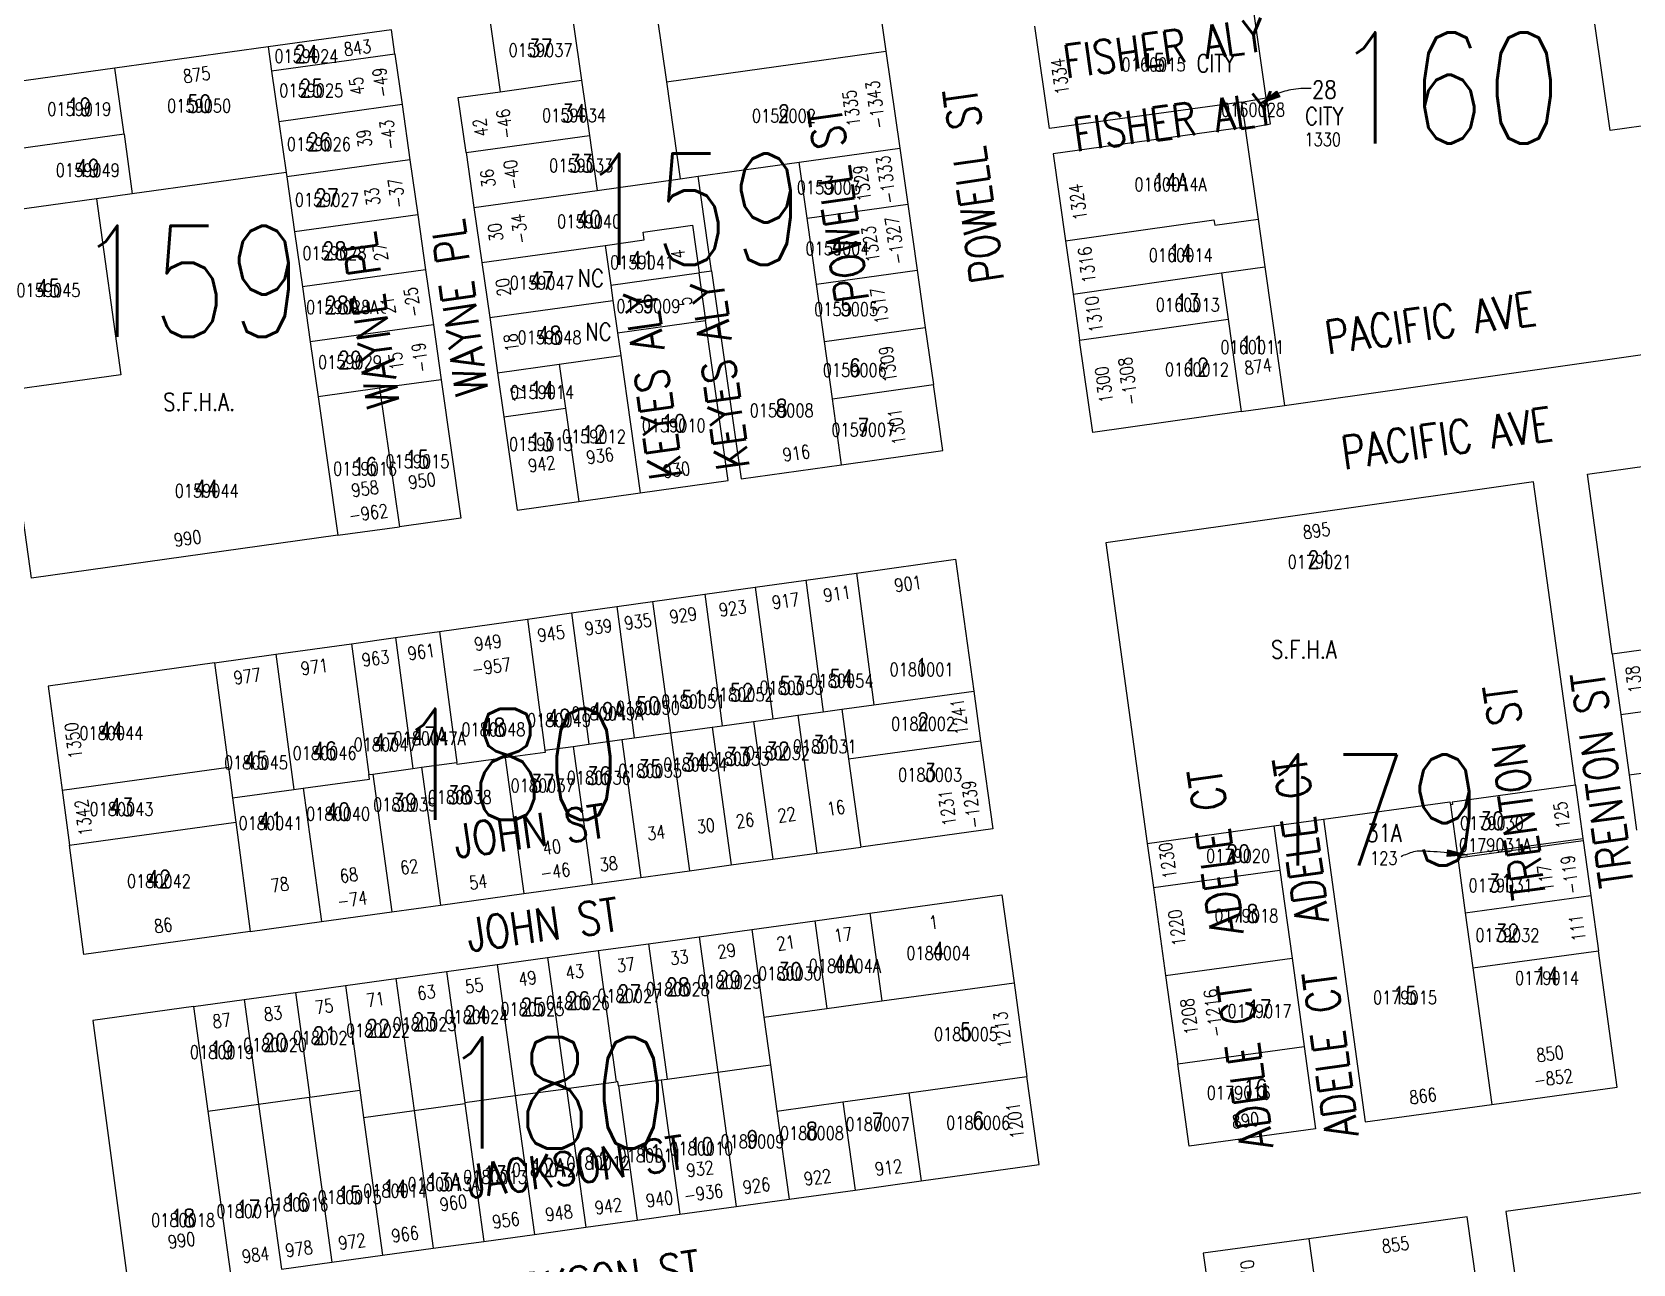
# Model space of a CAD drawing. Header units: feet. Extents: x 6006802 to 6013716, y 2117102 to 2120191.
# Drawn here: x 6009366 to 6010087, y 2117770 to 2118325 of the extents above; entities that cross this region are included whole.
import ezdxf
from ezdxf.enums import TextEntityAlignment as Align

# ---------------------------------------------------------------- set-up
doc = ezdxf.new("R2010")
doc.units = ezdxf.units.FT
doc.header["$LTSCALE"] = 100
doc.header["$MEASUREMENT"] = 0
doc.layers.get('0').update_dxf_attribs({"linetype": 'CONTINUOUS'})
for name, color, linetype in [('ADDRESS', 1, 'CONTINUOUS'), ('BLKLOT', 2, 'CONTINUOUS'), ('BLOCK_NUMBERS', 3, 'CONTINUOUS'), ('LEADER', 7, 'CONTINUOUS'), ('LOT_LINES', 4, 'CONTINUOUS'), ('LOT_NUMBERS', 7, 'CONTINUOUS'), ('ROW', 6, 'CONTINUOUS'), ('ST_NAME_IN_BLK', 7, 'CONTINUOUS'), ('ST_NAME_IN_ST', 6, 'CONTINUOUS')]:
    doc.layers.add(name, color=color, linetype=linetype)
doc.styles.add('ADDTXT', font='ROMANS.shx', dxfattribs={"width": 0.8, "height": 6})
doc.styles.add('BLKLOT', font='ROMANS.shx', dxfattribs={"width": 0.8, "height": 6})
doc.styles.add('BLOCK_NO', font='ROMANS.shx', dxfattribs={"width": 0.8, "height": 50})
doc.styles.add('LOT_NO', font='ROMANS.shx', dxfattribs={"width": 0.8, "height": 8})
doc.styles.add('SI', font='ROMANS.shx', dxfattribs={"width": 0.8, "height": 15})

# ---------------------------------------------------------------- blocks, each defined once
blk = doc.blocks.new('ARR')
for points in [[(0, 0), (1.5, -9), (-1.5, -9)], [(0, -1.22), (1.26, -8.8), (-1.26, -8.8)], [(0, -2.43), (1.03, -8.6), (-1.03, -8.6)], [(0, -3.65), (0.79, -8.4), (-0.79, -8.4)], [(0, -4.87), (0.56, -8.2), (-0.56, -8.2)], [(0, -6.08), (0.32, -8), (-0.32, -8)], [(0, -7.3), (0.08, -7.8), (-0.08, -7.8)]]:
    blk.add_lwpolyline(points, close=True)

msp = doc.modelspace()

# ---------------------------------------------------------------- linework, layer by layer
at = {"layer": 'LEADER'}
for points in [[(6009941.87, 2118299.24, 0.034405), (6009937.32, 2118299.29, 0.034405), (6009932.82, 2118298.72, 0.057209), (6009925.63, 2118296.44, 0.057209), (6009919.15, 2118292.58)], [(6009982.38, 2117953.84, -0.039362), (6009988.17, 2117956, -0.079373), (6009991.22, 2117956.37, -0.005309), (6009995.54, 2117956.16, -0.003687), (6010001.75, 2117955.74, -0.011181), (6010005.98, 2117955.33, -0.007454), (6010012.28, 2117954.48)]]:
    msp.add_lwpolyline(points, format="xyb", dxfattribs=at)
at = {"layer": 'LOT_LINES'}
for points in [[(6010140.89, 2118289.34), (6010076.51, 2118280.41), (6010051.94, 2118451.65)], [(6009643.22, 2118361.75), (6009651.7, 2118302.26)], [(6009606.19, 2118354.34), (6009613.5, 2118303.07)], [(6009921.66, 2118295.14), (6009915.97, 2118335.07), (6009912.5, 2118334.59), (6009911.68, 2118340.33)], [(6009472.48, 2118318.01), (6009474.03, 2118307.12)], [(6009529.5, 2118314.81), (6009474.03, 2118307.12)], [(6009651.7, 2118302.26), (6009750.53, 2118316.09)], [(6009407.6, 2118278.71), (6009406.43, 2118287.13), (6009403.46, 2118308.43)], [(6009474.03, 2118307.12), (6009475.52, 2118296.72), (6009477.28, 2118284.35)], [(6009576.87, 2118297.85), (6009613.5, 2118303.07)], [(6009613.5, 2118303.07), (6009617.04, 2118278.22)], [(6009651.7, 2118302.26), (6009657.91, 2118258.7)], [(6009532.75, 2118292.04), (6009477.28, 2118284.35)], [(6009910.51, 2118293.22), (6009921.66, 2118295.14)], [(6009912.21, 2118281.34), (6009923.55, 2118283.4), (6009921.86, 2118295.17), (6009921.66, 2118295.14)], [(6009477.28, 2118284.35), (6009480.53, 2118261.58)], [(6009912.14, 2118281.84), (6009912.21, 2118281.34)], [(6009912.21, 2118281.34), (6009918.02, 2118240.59)], [(6009407.6, 2118278.71), (6009339.45, 2118269.26)], [(6009407.6, 2118278.71), (6009411.32, 2118251.97)], [(6009561.58, 2118270.46), (6009617.04, 2118278.22)], [(6009617.04, 2118278.22), (6009620.57, 2118253.47)], [(6009536.28, 2118267.29), (6009480.81, 2118259.6)], [(6009711.52, 2118266.2), (6009756.74, 2118272.53)], [(6009480.53, 2118261.58), (6009411.32, 2118251.97)], [(6009480.53, 2118261.58), (6009480.81, 2118259.6)], [(6009480.81, 2118259.6), (6009484.34, 2118234.85)], [(6009657.91, 2118258.7), (6009666.07, 2118259.84)], [(6009666.07, 2118259.84), (6009711.52, 2118266.2)], [(6009672.03, 2118217.25), (6009666.07, 2118259.84)], [(6009715.06, 2118240.95), (6009711.52, 2118266.2)], [(6009565.11, 2118245.71), (6009620.57, 2118253.47)], [(6009620.57, 2118253.47), (6009657.91, 2118258.7)], [(6009395.17, 2118249.73), (6009343.17, 2118242.52)], [(6009395.17, 2118249.73), (6009406.2, 2118170.5), (6009354.19, 2118163.28)], [(6009411.32, 2118251.97), (6009395.17, 2118249.73)], [(6009715.06, 2118240.95), (6009760.34, 2118247.28)], [(6009539.8, 2118242.54), (6009484.34, 2118234.85)], [(6009624.1, 2118228.72), (6009641.73, 2118231.19), (6009641.23, 2118234.66), (6009663.51, 2118237.77), (6009666.49, 2118216.48)], [(6009719.21, 2118211.24), (6009715.06, 2118240.95)], [(6009831.35, 2118230.7), (6009898.18, 2118240.2), (6009898.52, 2118237.82), (6009918.02, 2118240.59)], [(6009918.02, 2118240.59), (6009921.08, 2118219.11)], [(6009484.34, 2118234.85), (6009487.86, 2118210.1)], [(6009568.64, 2118220.96), (6009624.1, 2118228.72)], [(6009624.1, 2118228.72), (6009626.64, 2118210.9)], [(6009543.33, 2118217.79), (6009487.86, 2118210.1)], [(6009626.64, 2118210.9), (6009666.25, 2118216.45)], [(6009719.21, 2118211.24), (6009764.57, 2118217.58)], [(6009834.75, 2118206.85), (6009901.58, 2118216.34)], [(6009901.58, 2118216.34), (6009921.08, 2118219.11)], [(6009901.58, 2118216.34), (6009904.54, 2118195.55)], [(6009921.08, 2118219.11), (6009929.97, 2118156.74)], [(6009487.86, 2118210.1), (6009491.39, 2118185.35)], [(6009626.64, 2118210.9), (6009627.63, 2118203.97)], [(6009722.82, 2118185.49), (6009719.21, 2118211.24)], [(6009572.17, 2118196.21), (6009627.63, 2118203.97)], [(6009627.63, 2118203.97), (6009629.7, 2118189.42)], [(6009629.7, 2118189.42), (6009669.31, 2118194.96)], [(6009837.71, 2118186.06), (6009904.54, 2118195.55)], [(6009904.54, 2118195.55), (6009910.47, 2118153.97)], [(6009546.86, 2118193.04), (6009491.39, 2118185.35)], [(6009629.7, 2118189.42), (6009631.15, 2118179.22)], [(6009722.82, 2118185.49), (6009768.24, 2118191.84)], [(6009491.39, 2118185.35), (6009494.92, 2118160.6)], [(6009726.42, 2118159.74), (6009722.82, 2118185.49)], [(6009575.69, 2118171.46), (6009603.42, 2118175.34)], [(6009603.42, 2118175.34), (6009631.15, 2118179.22)], [(6009603.42, 2118175.34), (6009606.25, 2118155.54)], [(6009631.15, 2118179.22), (6009639.97, 2118117.35)], [(6009550.39, 2118168.29), (6009522.65, 2118164.45)], [(6009726.42, 2118159.74), (6009771.91, 2118166.1)], [(6009522.65, 2118164.45), (6009494.92, 2118160.6)], [(6009494.92, 2118160.6), (6009503.8, 2118098.29)], [(6009522.65, 2118164.45), (6009531.53, 2118102.17)], [(6009730.58, 2118130.03), (6009726.42, 2118159.74)], [(6009578.52, 2118151.66), (6009606.25, 2118155.54)], [(6009606.25, 2118155.54), (6009612.24, 2118113.47)], [(6009737.23, 2118081.31), (6009745.13, 2118022.04)], [(6009691.67, 2118074.93), (6009699.56, 2118015.74)], [(6009714.45, 2118078.12), (6009722.34, 2118018.89)], [(6009629.37, 2118066.22), (6009637.25, 2118007.14)], [(6009645.39, 2118068.46), (6009653.54, 2118009.39)], [(6009668.99, 2118071.76), (6009676.87, 2118012.61)], [(6009589.16, 2118060.59), (6009597.03, 2118001.58)], [(6009608.97, 2118063.36), (6009616.84, 2118004.32)], [(6009529.74, 2118052.28), (6009537.59, 2117993.37)], [(6009549.55, 2118055.05), (6009557.41, 2117996.11)], [(6010077.47, 2118044.94), (6010132.95, 2118052.58)], [(6009475.87, 2118044.74), (6009483.97, 2117983.95)], [(6009509.93, 2118049.5), (6009517.78, 2117990.64)], [(6009448.33, 2118040.88), (6009454.58, 2117994.02)], [(6009730.61, 2118020.03), (6009745.13, 2118022.04)], [(6009745.13, 2118022.04), (6009790.05, 2118028.24)], [(6010081.24, 2118017.7), (6010136.71, 2118025.34)], [(6009676.87, 2118012.61), (6009690.99, 2118014.56)], [(6009690.99, 2118014.56), (6009699.56, 2118015.74)], [(6009690.99, 2118014.56), (6009699.55, 2117952.55)], [(6009699.56, 2118015.74), (6009710.8, 2118017.3)], [(6009710.8, 2118017.3), (6009722.34, 2118018.89)], [(6009710.8, 2118017.3), (6009719.36, 2117955.29)], [(6009722.34, 2118018.89), (6009730.61, 2118020.03)], [(6009730.61, 2118020.03), (6009733.7, 2117997.65)], [(6009631.64, 2118006.36), (6009637.25, 2118007.14)], [(6009637.25, 2118007.14), (6009653.54, 2118009.39)], [(6009653.54, 2118009.39), (6009672.26, 2118011.97)], [(6009653.54, 2118009.39), (6009662.1, 2117947.38)], [(6009672.26, 2118011.97), (6009676.87, 2118012.61)], [(6009672.26, 2118011.97), (6009680.83, 2117949.96)], [(6009597.03, 2118001.58), (6009597.16, 2118000.59), (6009579.17, 2117998.11)], [(6009597.03, 2118001.58), (6009609.74, 2118003.34)], [(6009609.74, 2118003.34), (6009616.84, 2118004.32)], [(6009609.74, 2118003.34), (6009618.3, 2117941.33)], [(6009616.84, 2118004.32), (6009631.64, 2118006.36)], [(6009631.64, 2118006.36), (6009640.2, 2117944.35)], [(6009733.7, 2117997.65), (6009793.14, 2118005.86)], [(6009379.69, 2117983.68), (6009454.58, 2117994.02)], [(6009454.58, 2117994.02), (6009456.43, 2117980.14)], [(6009519.58, 2117990.89), (6009537.59, 2117993.37)], [(6009537.59, 2117993.37), (6009541.49, 2117993.91)], [(6009541.49, 2117993.91), (6009557.41, 2117996.11)], [(6009541.49, 2117993.91), (6009550.05, 2117931.9)], [(6009579.17, 2117998.11), (6009557.54, 2117995.12), (6009557.41, 2117996.11)], [(6009579.17, 2117998.11), (6009587.59, 2117937.09)], [(6009733.7, 2117997.65), (6009739.17, 2117958.02)], [(6010085, 2117990.46), (6010140.47, 2117998.09)], [(6009488.16, 2117984.53), (6009518.05, 2117988.65), (6009517.78, 2117990.64)], [(6009517.78, 2117990.64), (6009519.58, 2117990.89)], [(6009519.58, 2117990.89), (6009528.15, 2117928.87)], [(6010060.91, 2117985.81), (6010005.43, 2117978.17), (6010005.57, 2117977.18), (6010004.58, 2117977.04)], [(6009456.43, 2117980.14), (6009483.97, 2117983.95)], [(6009456.43, 2117980.14), (6009457.88, 2117969.24)], [(6009483.97, 2117983.95), (6009488.16, 2117984.53)], [(6009488.16, 2117984.53), (6009496.45, 2117924.5)], [(6009947.42, 2117970.58), (6010004.38, 2117978.43), (6010004.58, 2117977.04)], [(6010004.58, 2117977.04), (6010007.74, 2117954.16)], [(6009383, 2117958.9), (6009457.88, 2117969.24)], [(6009457.88, 2117969.24), (6009464.44, 2117920.07)], [(6009868.17, 2117959.67), (6009925.13, 2117967.52)], [(6010007.74, 2117954.16), (6010064.2, 2117961.93)], [(6010007.87, 2117953.17), (6010064.34, 2117960.94)], [(6010007.74, 2117954.16), (6010007.87, 2117953.17)], [(6010007.87, 2117953.17), (6010011.29, 2117928.4)], [(6009870.9, 2117939.86), (6009927.87, 2117947.7)], [(6010011.29, 2117928.4), (6010067.76, 2117936.18)], [(6009743.28, 2117928.3), (6009748.73, 2117888.78)], [(6010011.29, 2117928.4), (6010014.71, 2117903.64)], [(6009690.18, 2117920.97), (6009695.64, 2117881.45)], [(6009718.51, 2117924.88), (6009723.97, 2117885.36)], [(6009643.72, 2117914.55), (6009652.13, 2117853.63)], [(6009666.41, 2117917.69), (6009674.82, 2117856.76)], [(6009598.25, 2117908.27), (6009606.39, 2117849.33)], [(6009621.04, 2117911.42), (6009629.17, 2117852.48)], [(6009876.38, 2117900.24), (6009933.34, 2117908.08)], [(6010014.71, 2117903.64), (6010071.18, 2117911.41)], [(6009552.78, 2117901.99), (6009560.92, 2117843.05)], [(6009575.57, 2117905.14), (6009583.71, 2117846.2)], [(6010014.71, 2117903.64), (6010023.19, 2117842.22)], [(6009484.73, 2117892.59), (6009491.23, 2117845.54)], [(6009507.22, 2117895.7), (6009513.71, 2117848.65)], [(6009530, 2117898.85), (6009538.19, 2117839.51)], [(6009748.73, 2117888.78), (6009808.17, 2117896.99)], [(6009438.87, 2117886.26), (6009445.36, 2117839.2)], [(6009461.65, 2117889.4), (6009468.15, 2117842.35)], [(6009695.64, 2117881.45), (6009723.97, 2117885.36)], [(6009723.97, 2117885.36), (6009748.73, 2117888.78)], [(6009695.64, 2117881.45), (6009698.59, 2117860.05)], [(6009881.87, 2117860.45), (6009938.83, 2117868.29)], [(6009652.13, 2117853.63), (6009674.82, 2117856.76)], [(6009674.82, 2117856.76), (6009698.59, 2117860.05)], [(6009674.82, 2117856.76), (6009683.16, 2117796.34)], [(6009698.59, 2117860.05), (6009701.46, 2117839.25)], [(6009491.23, 2117845.54), (6009513.71, 2117848.65)], [(6009513.71, 2117848.65), (6009515.41, 2117836.36)], [(6009583.71, 2117846.2), (6009606.39, 2117849.33)], [(6009606.39, 2117849.33), (6009606.79, 2117849.39)], [(6009606.79, 2117849.39), (6009629.17, 2117852.48)], [(6009606.79, 2117849.39), (6009615.4, 2117786.98)], [(6009630.14, 2117850.59), (6009629.87, 2117852.57), (6009629.17, 2117852.48)], [(6009630.14, 2117850.59), (6009649.36, 2117853.25)], [(6009630.14, 2117850.59), (6009638.49, 2117790.17)], [(6009649.36, 2117853.25), (6009652.13, 2117853.63)], [(6009649.36, 2117853.25), (6009657.7, 2117792.82)], [(6009760.9, 2117847.46), (6009814, 2117854.79)], [(6009445.36, 2117839.2), (6009468.15, 2117842.35)], [(6009468.15, 2117842.35), (6009490.93, 2117845.5)], [(6009468.15, 2117842.35), (6009478.41, 2117768.06)], [(6009490.93, 2117845.5), (6009491.23, 2117845.54)], [(6009490.93, 2117845.5), (6009501.19, 2117771.2)], [(6009538.19, 2117839.51), (6009560.98, 2117842.66)], [(6009560.92, 2117843.05), (6009583.71, 2117846.2)], [(6009560.92, 2117843.05), (6009560.98, 2117842.66)], [(6009560.98, 2117842.66), (6009569.54, 2117780.64)], [(6009583.71, 2117846.2), (6009592.32, 2117783.79)], [(6009701.46, 2117839.25), (6009731.18, 2117843.35)], [(6009731.18, 2117843.35), (6009760.9, 2117847.46)], [(6009731.18, 2117843.35), (6009736.65, 2117803.73)], [(6009760.9, 2117847.46), (6009766.37, 2117807.83)], [(6009445.36, 2117839.2), (6009455.62, 2117764.91)], [(6009515.41, 2117836.36), (6009538.19, 2117839.51)], [(6009515.41, 2117836.36), (6009523.97, 2117774.35)], [(6009538.19, 2117839.51), (6009546.76, 2117777.5)], [(6009701.46, 2117839.25), (6009706.94, 2117799.62)], [(6009940.83, 2117781.82), (6009946.43, 2117742.11)]]:
    msp.add_lwpolyline(points, dxfattribs=at)
at = {"layer": 'ROW'}
for points in [[(6009643.22, 2118361.75), (6009741.22, 2118381.39), (6009750.53, 2118316.09)], [(6009606.19, 2118354.34), (6009569.86, 2118347.06), (6009576.87, 2118297.85)], [(6009529.5, 2118314.81), (6009527.95, 2118325.7), (6009472.48, 2118318.01)], [(6009910.51, 2118293.22), (6009824.14, 2118281.24), (6009817.58, 2118327.28)], [(6009472.48, 2118318.01), (6009403.46, 2118308.43)], [(6009529.5, 2118314.81), (6009532.75, 2118292.04)], [(6009750.53, 2118316.09), (6009756.74, 2118272.53)], [(6009403.46, 2118308.43), (6009335.32, 2118298.97), (6009339.45, 2118269.26)], [(6009561.58, 2118270.46), (6009558.05, 2118295.21), (6009576.87, 2118297.85)], [(6009532.75, 2118292.04), (6009536.28, 2118267.29)], [(6009910.51, 2118293.22), (6009912.14, 2118281.84)], [(6009929.97, 2118156.74), (6010155.32, 2118188.76), (6010140.89, 2118289.34)], [(6009912.14, 2118281.84), (6009825.77, 2118269.86), (6009831.35, 2118230.7)], [(6009536.28, 2118267.29), (6009539.8, 2118242.54)], [(6009561.58, 2118270.46), (6009565.11, 2118245.71)], [(6009756.74, 2118272.53), (6009760.34, 2118247.28)], [(6009565.11, 2118245.71), (6009568.64, 2118220.96)], [(6009760.34, 2118247.28), (6009764.57, 2118217.58)], [(6009539.8, 2118242.54), (6009543.33, 2118217.79)], [(6009831.35, 2118230.7), (6009834.75, 2118206.85)], [(6009543.33, 2118217.79), (6009546.86, 2118193.04)], [(6009568.64, 2118220.96), (6009572.17, 2118196.21)], [(6009666.25, 2118216.45), (6009666.49, 2118216.48)], [(6009666.25, 2118216.45), (6009669.31, 2118194.96)], [(6009666.49, 2118216.48), (6009672.03, 2118217.25)], [(6009672.03, 2118217.25), (6009685.36, 2118123.7), (6009730.58, 2118130.03)], [(6009764.57, 2118217.58), (6009768.24, 2118191.84)], [(6009834.75, 2118206.85), (6009837.71, 2118186.06)], [(6009572.17, 2118196.21), (6009575.69, 2118171.46)], [(6009639.97, 2118117.35), (6009679.59, 2118122.89), (6009669.31, 2118194.96)], [(6009546.86, 2118193.04), (6009550.39, 2118168.29)], [(6009768.24, 2118191.84), (6009771.91, 2118166.1)], [(6009910.47, 2118153.97), (6009843.64, 2118144.48), (6009837.71, 2118186.06)], [(6009550.39, 2118168.29), (6009559.26, 2118106.05), (6009531.53, 2118102.17)], [(6009575.69, 2118171.46), (6009578.52, 2118151.66)], [(6009730.58, 2118130.03), (6009776.14, 2118136.4), (6009771.91, 2118166.1)], [(6009503.8, 2118098.29), (6009365.92, 2118079), (6009354.19, 2118163.28)], [(6009578.52, 2118151.66), (6009584.51, 2118109.59), (6009612.24, 2118113.47)], [(6009910.47, 2118153.97), (6009929.97, 2118156.74)], [(6010077.47, 2118044.94), (6010066.32, 2118125.73), (6010121.76, 2118133.61)], [(6009612.24, 2118113.47), (6009639.97, 2118117.35)], [(6010060.91, 2117985.81), (6010042.06, 2118122.29), (6009849.49, 2118094.93), (6009868.17, 2117959.67)], [(6009503.8, 2118098.29), (6009531.53, 2118102.17)], [(6009737.23, 2118081.31), (6009781.86, 2118087.55), (6009790.05, 2118028.24)], [(6009714.45, 2118078.12), (6009737.23, 2118081.31)], [(6009668.99, 2118071.76), (6009691.67, 2118074.93)], [(6009691.67, 2118074.93), (6009714.45, 2118078.12)], [(6009608.97, 2118063.36), (6009629.37, 2118066.22)], [(6009629.37, 2118066.22), (6009645.39, 2118068.46)], [(6009645.39, 2118068.46), (6009668.99, 2118071.76)], [(6009549.55, 2118055.05), (6009589.16, 2118060.59)], [(6009589.16, 2118060.59), (6009608.97, 2118063.36)], [(6009509.93, 2118049.5), (6009529.74, 2118052.28)], [(6009529.74, 2118052.28), (6009549.55, 2118055.05)], [(6009448.33, 2118040.88), (6009475.87, 2118044.74)], [(6009475.87, 2118044.74), (6009509.93, 2118049.5)], [(6010077.47, 2118044.94), (6010081.24, 2118017.7)], [(6009448.33, 2118040.88), (6009373.46, 2118030.41), (6009379.69, 2117983.68)], [(6009790.05, 2118028.24), (6009793.14, 2118005.86)], [(6010081.24, 2118017.7), (6010085, 2117990.46)], [(6009793.14, 2118005.86), (6009798.61, 2117966.23), (6009739.17, 2117958.02)], [(6010060.91, 2117985.81), (6010064.2, 2117961.93)], [(6010085, 2117990.46), (6010088.42, 2117965.69)], [(6009379.69, 2117983.68), (6009383, 2117958.9)], [(6009925.13, 2117967.52), (6009947.42, 2117970.58)], [(6009925.13, 2117967.52), (6009927.87, 2117947.7)], [(6009947.42, 2117970.58), (6009966.23, 2117834.38), (6010023.19, 2117842.22)], [(6009464.44, 2117920.07), (6009389.55, 2117909.73), (6009383, 2117958.9)], [(6009719.36, 2117955.29), (6009739.17, 2117958.02)], [(6009868.17, 2117959.67), (6009870.9, 2117939.86)], [(6010064.2, 2117961.93), (6010064.34, 2117960.94)], [(6010064.34, 2117960.94), (6010067.76, 2117936.18)], [(6009662.1, 2117947.38), (6009680.83, 2117949.96)], [(6009680.83, 2117949.96), (6009699.55, 2117952.55)], [(6009699.55, 2117952.55), (6009719.36, 2117955.29)], [(6009618.3, 2117941.33), (6009640.2, 2117944.35)], [(6009640.2, 2117944.35), (6009662.1, 2117947.38)], [(6009927.87, 2117947.7), (6009933.34, 2117908.08)], [(6009550.05, 2117931.9), (6009587.59, 2117937.09)], [(6009587.59, 2117937.09), (6009618.3, 2117941.33)], [(6009743.28, 2117928.3), (6009802.71, 2117936.51), (6009808.17, 2117896.99)], [(6009870.9, 2117939.86), (6009876.38, 2117900.24)], [(6010067.76, 2117936.18), (6010071.18, 2117911.41)], [(6009496.45, 2117924.5), (6009528.15, 2117928.87)], [(6009528.15, 2117928.87), (6009550.05, 2117931.9)], [(6009718.51, 2117924.88), (6009743.28, 2117928.3)], [(6009464.44, 2117920.07), (6009496.45, 2117924.5)], [(6009666.41, 2117917.69), (6009690.18, 2117920.97)], [(6009690.18, 2117920.97), (6009718.51, 2117924.88)], [(6009621.04, 2117911.42), (6009643.72, 2117914.55)], [(6009643.72, 2117914.55), (6009666.41, 2117917.69)], [(6009575.57, 2117905.14), (6009598.25, 2117908.27)], [(6009598.25, 2117908.27), (6009621.04, 2117911.42)], [(6009933.34, 2117908.08), (6009938.83, 2117868.29)], [(6010023.19, 2117842.22), (6010079.66, 2117849.99), (6010071.18, 2117911.41)], [(6009530, 2117898.85), (6009552.78, 2117901.99)], [(6009552.78, 2117901.99), (6009575.57, 2117905.14)], [(6009876.38, 2117900.24), (6009881.87, 2117860.45)], [(6009461.65, 2117889.4), (6009484.73, 2117892.59)], [(6009484.73, 2117892.59), (6009507.22, 2117895.7)], [(6009507.22, 2117895.7), (6009530, 2117898.85)], [(6009808.17, 2117896.99), (6009814, 2117854.79)], [(6009438.87, 2117886.26), (6009393.51, 2117879.99), (6009409.7, 2117758.57), (6009455.62, 2117764.91)], [(6009438.87, 2117886.26), (6009461.65, 2117889.4)], [(6009938.83, 2117868.29), (6009943.94, 2117831.31), (6009886.98, 2117823.47), (6009881.87, 2117860.45)], [(6009766.37, 2117807.83), (6009819.47, 2117815.16), (6009814, 2117854.79)], [(6010191.72, 2117816.37), (6010029.5, 2117794.03), (6010048.68, 2117657.87)], [(6009736.65, 2117803.73), (6009766.37, 2117807.83)], [(6009683.16, 2117796.34), (6009706.94, 2117799.62)], [(6009706.94, 2117799.62), (6009736.65, 2117803.73)], [(6009638.49, 2117790.17), (6009657.7, 2117792.82)], [(6009657.7, 2117792.82), (6009683.16, 2117796.34)], [(6010024.7, 2117702.62), (6010012.16, 2117791.64), (6009940.83, 2117781.82)], [(6009569.54, 2117780.64), (6009592.32, 2117783.79)], [(6009592.32, 2117783.79), (6009615.4, 2117786.98)], [(6009615.4, 2117786.98), (6009638.49, 2117790.17)], [(6009523.97, 2117774.35), (6009546.76, 2117777.5)], [(6009546.76, 2117777.5), (6009569.54, 2117780.64)], [(6009940.83, 2117781.82), (6009893.28, 2117775.27), (6009897.47, 2117745.57)], [(6009478.41, 2117768.06), (6009501.19, 2117771.2)], [(6009501.19, 2117771.2), (6009523.97, 2117774.35)]]:
    msp.add_lwpolyline(points, dxfattribs=at)

# ---------------------------------------------------------------- block references
at = {"layer": 'LEADER'}
for p, rotation in [((6009919.15, 2118292.58), 118.4050842838506), ((6010012.28, 2117954.48), 264.8418016246383)]:
    msp.add_blockref('ARR', p, dxfattribs=dict(at, rotation=rotation))

# ---------------------------------------------------------------- texts
at = {"layer": 'ADDRESS', "style": 'ADDTXT', "width": 0.8}
for s, rotation, p in [('843', 7.90047, (6009513.08, 2118314.62)), ('1334', 98.11199, (6009831.85, 2118305.14)), ('875', 7.90047, (6009440.72, 2118302.49)), ('45', 98.11199, (6009515.33, 2118300.89)), ('-49', 98.11199, (6009526.22, 2118302.44)), ('1335', 98.11199, (6009737.96, 2118290.87)), ('-1343', 98.11199, (6009748.85, 2118292.43)), ('-46', 98.11199, (6009581.91, 2118283.77)), ('-43', 98.11199, (6009529.57, 2118278.9)), ('42', 98.11199, (6009571.02, 2118282.22)), ('39', 98.11199, (6009518.68, 2118277.34)), ('-40', 98.11199, (6009585.17, 2118260.88)), ('-1333', 98.11199, (6009753.66, 2118258.71)), ('36', 98.11199, (6009574.28, 2118259.33)), ('1329', 98.11199, (6009742.77, 2118257.15)), ('33', 98.11199, (6009522.43, 2118251.06)), ('-37', 98.11199, (6009533.32, 2118252.62)), ('1324', 98.11199, (6009839.9, 2118248.63)), ('30', 98.11199, (6009577.74, 2118235.03)), ('-34', 98.11199, (6009588.63, 2118236.58)), ('-1327', 98.11199, (6009757.57, 2118231.3)), ('1323', 98.11199, (6009746.68, 2118229.74)), ('27', 98.11199, (6009525.97, 2118226.2)), ('4', 98.11199, (6009659.95, 2118225.25)), ('1316', 98.11199, (6009843.93, 2118220.37)), ('-25', 98.11199, (6009540.3, 2118203.64)), ('20', 98.11199, (6009581.27, 2118210.26)), ('21', 98.11199, (6009529.41, 2118202.09)), ('5', 98.11199, (6009662.99, 2118203.92)), ('1317', 98.11199, (6009750.62, 2118202.05)), ('1310', 98.11199, (6009847.1, 2118198.14)), ('18', 98.11199, (6009584.82, 2118185.39)), ('15', 98.11199, (6009532.97, 2118177.13)), ('-19', 98.11199, (6009543.86, 2118178.68)), ('1309', 98.11199, (6009754.37, 2118175.77)), ('1300', 98.11199, (6009851.61, 2118166.49)), ('-1308', 98.11199, (6009862.5, 2118168.05)), ('874', 8.08636, (6009918.44, 2118171.26)), ('12', 98.11199, (6009588.09, 2118162.41)), ('1301', 98.11199, (6009758.38, 2118147.61)), ('936', 7.96564, (6009622.28, 2118131.03)), ('916', 7.96564, (6009710.63, 2118132.28)), ('942', 7.96564, (6009596.07, 2118127.36)), ('930', 7.96564, (6009656.71, 2118124.74)), ('958', 7.96564, (6009516.51, 2118116.23)), ('950', 7.96564, (6009542.15, 2118119.82)), ('-962', 7.96564, (6009518.03, 2118105.33)), ('895', 8.08636, (6009944.77, 2118097.35)), ('990', 7.96564, (6009436.68, 2118093.95)), ('901', 7.96564, (6009760.89, 2118073.51)), ('917', 7.96564, (6009705.82, 2118065.81)), ('911', 7.96564, (6009728.94, 2118069.04)), ('929', 7.96564, (6009659.7, 2118059.35)), ('923', 7.96564, (6009681.95, 2118062.47)), ('945', 7.96564, (6009600.27, 2118051.04)), ('939', 7.96564, (6009621.53, 2118054.01)), ('935', 7.96564, (6009639.31, 2118056.5)), ('949', 7.96564, (6009571.8, 2118047.05)), ('963', 7.96564, (6009521.2, 2118039.97)), ('961', 7.96564, (6009541.84, 2118042.86)), ('-957', 7.96564, (6009573.33, 2118036.16)), ('977', 7.96564, (6009463.52, 2118031.9)), ('971', 7.96564, (6009493.73, 2118036.13)), ('138', 97.86135, (6010090.11, 2118033.86)), ('1241', 97.86135, (6009786.53, 2118017.17)), ('1350', 97.5938, (6009387.77, 2118006.33)), ('-1239', 97.86135, (6009791.99, 2117977.64)), ('1342', 97.5938, (6009392.38, 2117971.75)), ('16', 7.86416, (6009728.43, 2117972.69)), ('1231', 97.86135, (6009781.09, 2117976.13)), ('26', 7.86416, (6009687.52, 2117967.04)), ('22', 7.86416, (6009706.29, 2117969.63)), ('125', 97.86135, (6010057.65, 2117972.82)), ('34', 7.86416, (6009647.48, 2117961.51)), ('30', 7.86416, (6009669.86, 2117964.6)), ('40', 7.86416, (6009600.6, 2117955.03)), ('1230', 97.86135, (6009880.29, 2117952.32)), ('62', 7.86416, (6009536.41, 2117946.17)), ('-46', 7.86416, (6009602.1, 2117944.14)), ('38', 7.86416, (6009626.1, 2117947.45)), ('-119', 97.86135, (6010061.36, 2117945.98)), ('78', 7.86416, (6009478.11, 2117938.12)), ('68', 7.86416, (6009509.2, 2117942.41)), ('54', 7.86416, (6009567.41, 2117939.35)), ('117', 97.86135, (6010050.46, 2117944.48)), ('-74', 7.86416, (6009510.71, 2117931.51)), ('1220', 97.86135, (6009884.46, 2117922.12)), ('86', 7.86416, (6009425.65, 2117919.76)), ('17', 7.86416, (6009731.6, 2117915.59)), ('1', 7.86416, (6009772.39, 2117921.22)), ('111', 97.86135, (6010064.65, 2117922.12)), ('29', 7.86416, (6009679.25, 2117908.36)), ('21', 7.86416, (6009705.86, 2117912.03)), ('37', 7.86416, (6009633.86, 2117902.09)), ('33', 7.86416, (6009657.86, 2117905.4)), ('55', 7.86416, (6009565.59, 2117892.66)), ('49', 7.86416, (6009589.59, 2117895.97)), ('43', 7.86416, (6009610.86, 2117898.91)), ('71', 7.86416, (6009521.2, 2117886.53)), ('63', 7.86416, (6009544.09, 2117889.69)), ('-1216', 97.86135, (6009900.86, 2117883.72)), ('83', 7.86416, (6009475.06, 2117880.15)), ('75', 7.86416, (6009498.07, 2117883.33)), ('1208', 97.86135, (6009889.97, 2117882.22)), ('87', 7.86416, (6009451.94, 2117876.96)), ('1213', 97.86135, (6009805.98, 2117876.29)), ('850', 7.83951, (6010049.85, 2117862.04)), ('-852', 7.83951, (6010051.35, 2117851.14)), ('866', 7.83951, (6009992.65, 2117843.06)), ('1201', 97.86135, (6009811.63, 2117835.4)), ('890', 7.83951, (6009912.82, 2117832.07)), ('932', 7.86416, (6009667.31, 2117810.3)), ('922', 7.86416, (6009720.18, 2117806.5)), ('912', 7.86416, (6009752.13, 2117810.91)), ('-936', 7.86416, (6009668.82, 2117799.4)), ('926', 7.86416, (6009692.69, 2117802.7)), ('960', 7.86416, (6009556.27, 2117794.96)), ('942', 7.86416, (6009626.05, 2117793.5)), ('940', 7.86416, (6009649.05, 2117796.67)), ('956', 7.86416, (6009579.91, 2117787.12)), ('948', 7.86416, (6009603.79, 2117790.42)), ('990', 7.86416, (6009433.94, 2117778.07)), ('972', 7.86416, (6009510.65, 2117777.56)), ('966', 7.86416, (6009534.53, 2117780.86)), ('984', 7.86416, (6009467.25, 2117771.56)), ('978', 7.86416, (6009486.77, 2117774.26)), ('855', 7.83951, (6009980.28, 2117776.15)), ('-1170', 98.02107, (6009917.39, 2117761.85))]:
    msp.add_text(s, height=6, rotation=rotation, dxfattribs=at).set_placement(p, align=Align.CENTER)
for s, p in [('1330', (6009947.13, 2118273.4)), ('123', (6009974.59, 2117950.06))]:
    msp.add_text(s, height=6, dxfattribs=at).set_placement(p, align=Align.CENTER)
at = {"layer": 'BLKLOT', "style": 'BLKLOT', "width": 0.8}
for s, p in [('0159024', (6009489.66, 2118310.87)), ('0159037', (6009595.09, 2118313.54)), ('0160015', (6009870.97, 2118307.04)), ('0159025', (6009491.86, 2118295.46)), ('0159019', (6009387.46, 2118287.05)), ('0159050', (6009441.41, 2118288.45)), ('0159034', (6009610.13, 2118284.23)), ('0159002', (6009704.6, 2118283.98)), ('0160028', (6009915.74, 2118286.78)), ('0159026', (6009495.3, 2118271.3)), ('0159033', (6009613.35, 2118261.61)), ('0159049', (6009391.29, 2118259.51)), ('0159027', (6009498.88, 2118246.21)), ('0159003', (6009724.81, 2118251.72)), ('0160014A', (6009878.65, 2118253.17)), ('0159040', (6009616.94, 2118236.44)), ('0159028', (6009502.29, 2118222.25)), ('0159041', (6009640.76, 2118218.09)), ('0159004', (6009728.72, 2118224.29)), ('0160014', (6009883.19, 2118221.3)), ('0159045', (6009373.56, 2118205.51)), ('0159047', (6009595.62, 2118208.83)), ('0159028A', (6009505.77, 2118197.86)), ('0159009', (6009643.58, 2118198.37)), ('0159005', (6009732.61, 2118196.96)), ('0160013', (6009886.38, 2118198.92)), ('0159048', (6009599.11, 2118184.34)), ('0160011', (6009915.47, 2118179.93)), ('0159029', (6009509.29, 2118173.15)), ('0159006', (6009736.51, 2118169.62)), ('0160012', (6009890.51, 2118169.94)), ('0159014', (6009595.8, 2118159.63)), ('0159008', (6009703.59, 2118151.49)), ('0159012', (6009619.07, 2118139.67)), ('0159010', (6009654.99, 2118144.69)), ('0159007', (6009740.34, 2118142.78)), ('0159013', (6009595.26, 2118136.34)), ('0159016', (6009516.12, 2118125.26)), ('0159015', (6009539.66, 2118128.56)), ('0159044', (6009444.8, 2118115.28)), ('0179021', (6009945.73, 2118083.35)), ('0180054', (6009730.5, 2118029.88)), ('0180001', (6009766.57, 2118034.93)), ('0180052', (6009685.63, 2118023.6)), ('0180053', (6009707.97, 2118026.73)), ('0180050', (6009643.41, 2118017.69)), ('0180051', (6009663.78, 2118020.54)), ('0180049', (6009603.36, 2118012.09)), ('0180049A', (6009625.11, 2118015.13)), ('0180002', (6009767.26, 2118010.49)), ('0180044', (6009401.9, 2118006.31)), ('0180047', (6009525.33, 2118001.17)), ('0180047A', (6009545.11, 2118003.94)), ('0180048', (6009573.84, 2118007.96)), ('0180046', (6009497.88, 2117997.33)), ('0180033', (6009683.69, 2117994.78)), ('0180032', (6009701.9, 2117997.29)), ('0180031', (6009722.97, 2118000.2)), ('0180045', (6009466.98, 2117993.01)), ('0180035', (6009644.32, 2117989.34)), ('0180034', (6009664.69, 2117992.15)), ('0180003', (6009770.42, 2117987.58)), ('0180037', (6009595.99, 2117982.66)), ('0180036', (6009621.28, 2117986.16)), ('0180039', (6009534.08, 2117974.11)), ('0180038', (6009558.68, 2117977.51)), ('0180043', (6009406.46, 2117972.1)), ('0180041', (6009473.55, 2117965.75)), ('0180040', (6009503.95, 2117969.95)), ('0179030', (6010023.29, 2117965.82)), ('0179020', (6009909.04, 2117951.07)), ('0179031A', (6010024.65, 2117955.94)), ('0180042', (6009423.31, 2117939.63)), ('0179031', (6010027.16, 2117937.8)), ('0179018', (6009912.74, 2117924.16)), ('0179032', (6010030.26, 2117915.34)), ('0180004A', (6009732.06, 2117901.52)), ('0180004', (6009774.09, 2117907.32)), ('0180029', (6009679.99, 2117894.33)), ('0180030', (6009707.35, 2117898.1)), ('0179014', (6010048.06, 2117896.12)), ('0180027', (6009635.01, 2117888.11)), ('0180028', (6009656.86, 2117891.13)), ('0179015', (6009984.15, 2117887.32)), ('0180024', (6009566.2, 2117878.61)), ('0180025', (6009591.41, 2117882.09)), ('0180026', (6009611.88, 2117884.92)), ('0179017', (6009918.67, 2117881.27)), ('0180022', (6009521.91, 2117872.49)), ('0180023', (6009542.88, 2117875.39)), ('0180020', (6009475.55, 2117866.09)), ('0180021', (6009497.9, 2117869.17)), ('0180005', (6009786.54, 2117870.88)), ('0180019', (6009451.64, 2117862.78)), ('0179016', (6009909.31, 2117844.48)), ('0180007', (6009746.75, 2117830.36)), ('0180006', (6009792.05, 2117830.93)), ('0180009', (6009690.45, 2117822.58)), ('0180008', (6009717.22, 2117826.28)), ('0180011', (6009644.18, 2117816.19)), ('0180010', (6009667.41, 2117819.4)), ('0180013', (6009574.59, 2117806.58)), ('0180012A', (6009598.42, 2117809.87)), ('0180012', (6009621.05, 2117813)), ('0180014', (6009529.61, 2117800.37)), ('0180013A', (6009551.46, 2117803.38)), ('0180016', (6009485.3, 2117794.25)), ('0180015', (6009509.12, 2117797.54)), ('0180018', (6009434.17, 2117787.18)), ('0180017', (6009463.55, 2117791.24))]:
    msp.add_text(s, height=6, dxfattribs=at).set_placement(p, align=Align.CENTER)
at = {"layer": 'BLOCK_NUMBERS', "style": 'BLOCK_NO', "width": 0.8}
for s, p in [('160', (6010003.28, 2118274.53)), ('159', (6009663.01, 2118220.04)), ('159', (6009437.09, 2118187.56)), ('180', (6009580.15, 2117970.22)), ('179', (6009968.49, 2117949.74)), ('180', (6009601.4, 2117822.46))]:
    msp.add_text(s, height=50, dxfattribs=at).set_placement(p, align=Align.CENTER)
at = {"layer": 'LOT_NUMBERS', "style": 'LOT_NO', "width": 0.8}
for s, p in [('24', (6009489.66, 2118310.87)), ('37', (6009595.09, 2118313.54)), ('15', (6009870.97, 2118307.04)), ('CITY', (6009898.96, 2118306.63)), ('25', (6009491.86, 2118295.46)), ('28', (6009947.85, 2118294.8)), ('50', (6009441.41, 2118288.45)), ('19', (6009387.46, 2118287.05)), ('34', (6009610.13, 2118284.23)), ('2', (6009704.6, 2118283.98)), ('CITY', (6009947.83, 2118282.86)), ('26', (6009495.3, 2118271.3)), ('49', (6009391.29, 2118259.51)), ('33', (6009613.35, 2118261.61)), ('3', (6009724.81, 2118251.72)), ('14A', (6009878.65, 2118253.17)), ('27', (6009498.88, 2118246.21)), ('40', (6009616.94, 2118236.44)), ('4', (6009728.72, 2118224.29)), ('28', (6009502.29, 2118222.25)), ('41', (6009640.76, 2118218.09)), ('14', (6009883.19, 2118221.3)), ('47', (6009595.62, 2118208.83)), ('NC', (6009617.68, 2118210.01)), ('45', (6009373.56, 2118205.51)), ('28A', (6009505.77, 2118197.86)), ('9', (6009643.58, 2118198.37)), ('5', (6009732.61, 2118196.96)), ('13', (6009886.38, 2118198.92)), ('48', (6009599.11, 2118184.34)), ('NC', (6009621.13, 2118185.87)), ('11', (6009915.47, 2118179.93)), ('29', (6009509.29, 2118173.15)), ('6', (6009736.51, 2118169.62)), ('12', (6009890.51, 2118169.94)), ('14', (6009595.8, 2118159.63)), ('S.F.H.A.', (6009441.42, 2118154.28)), ('8', (6009703.59, 2118151.49)), ('10', (6009654.99, 2118144.69)), ('13', (6009595.26, 2118136.34)), ('12', (6009619.07, 2118139.67)), ('7', (6009740.34, 2118142.78)), ('16', (6009516.12, 2118125.26)), ('15', (6009539.66, 2118128.56)), ('44', (6009444.8, 2118115.28)), ('21', (6009945.73, 2118083.35)), ('S.F.H.A', (6009938.68, 2118042.91)), ('54', (6009730.5, 2118029.88)), ('1', (6009766.57, 2118034.93)), ('52', (6009685.63, 2118023.6)), ('53', (6009707.97, 2118026.73)), ('49A', (6009625.11, 2118015.13)), ('50', (6009643.41, 2118017.69)), ('51', (6009663.78, 2118020.54)), ('44', (6009401.9, 2118006.31)), ('48', (6009573.84, 2118007.96)), ('49', (6009603.36, 2118012.09)), ('2', (6009767.26, 2118010.49)), ('47', (6009525.33, 2118001.17)), ('47A', (6009545.11, 2118003.94)), ('31', (6009722.97, 2118000.2)), ('45', (6009466.98, 2117993.01)), ('46', (6009497.88, 2117997.33)), ('34', (6009664.69, 2117992.15)), ('33', (6009683.69, 2117994.78)), ('32', (6009701.9, 2117997.29)), ('36', (6009621.28, 2117986.16)), ('35', (6009644.32, 2117989.34)), ('3', (6009770.42, 2117987.58)), ('38', (6009558.68, 2117977.51)), ('37', (6009595.99, 2117982.66)), ('43', (6009406.46, 2117972.1)), ('39', (6009534.08, 2117974.11)), ('41', (6009473.55, 2117965.75)), ('40', (6009503.95, 2117969.95)), ('30', (6010023.29, 2117965.82)), ('31A', (6009974.8, 2117960.37)), ('20', (6009909.04, 2117951.07)), ('42', (6009423.31, 2117939.63)), ('31', (6010027.16, 2117937.8)), ('18', (6009912.74, 2117924.16)), ('32', (6010030.26, 2117915.34)), ('4', (6009774.09, 2117907.32)), ('4A', (6009732.06, 2117901.52)), ('28', (6009656.86, 2117891.13)), ('29', (6009679.99, 2117894.33)), ('30', (6009707.35, 2117898.1)), ('14', (6010048.06, 2117896.12)), ('26', (6009611.88, 2117884.92)), ('27', (6009635.01, 2117888.11)), ('15', (6009984.15, 2117887.32)), ('24', (6009566.2, 2117878.61)), ('25', (6009591.41, 2117882.09)), ('17', (6009918.67, 2117881.27)), ('22', (6009521.91, 2117872.49)), ('23', (6009542.88, 2117875.39)), ('5', (6009786.54, 2117870.88)), ('19', (6009451.64, 2117862.78)), ('20', (6009475.55, 2117866.09)), ('21', (6009497.9, 2117869.17)), ('16', (6009916.74, 2117845.51)), ('8', (6009717.22, 2117826.28)), ('7', (6009746.75, 2117830.36)), ('6', (6009792.05, 2117830.93)), ('10', (6009667.41, 2117819.4)), ('9', (6009690.45, 2117822.58)), ('12', (6009621.05, 2117813)), ('11', (6009644.18, 2117816.19)), ('13', (6009574.59, 2117806.58)), ('12A', (6009598.42, 2117809.87)), ('15', (6009509.12, 2117797.54)), ('14', (6009529.61, 2117800.37)), ('13A', (6009551.46, 2117803.38)), ('17', (6009463.55, 2117791.24)), ('16', (6009485.3, 2117794.25)), ('18', (6009434.17, 2117787.18))]:
    msp.add_text(s, height=8, dxfattribs=at).set_placement(p, align=Align.CENTER)
at = {"layer": 'ST_NAME_IN_BLK', "style": 'SI', "width": 0.8}
for s, rotation, p in [('FISHER ALY', 7.8971, (6009876.58, 2118310.04)), ('POWELL ST', 98.2076, (6009736.59, 2118247.95)), ('WAYNE PL', 98.11199, (6009526.24, 2118195.98)), ('KEYES ALY', 98.11199, (6009653.12, 2118166.83)), ('PACIFIC AVE', 8.08636, (6009996.67, 2118186.42)), ('TRENTON ST', 97.86135, (6010040.98, 2117983.9)), ('ADELE CT', 97.86135, (6009906.42, 2117956.84)), ('JOHN ST', 7.86416, (6009591.27, 2117957.78)), ('ADELE CT', 97.86135, (6009919.71, 2117860.57)), ('JACKSON ST', 7.86416, (6009611.85, 2117806.68))]:
    msp.add_text(s, height=15, rotation=rotation, dxfattribs=at).set_placement(p, align=Align.CENTER)
at = {"layer": 'ST_NAME_IN_ST', "style": 'SI', "width": 0.8}
for s, rotation, p in [('POWELL ST', 98.2076, (6009797.46, 2118256.73)), ('FISHER ALY', 7.8971, (6009881.15, 2118277.11)), ('WAYNE PL', 98.11199, (6009566.09, 2118201.66)), ('KEYES ALY', 98.11199, (6009683.23, 2118171.12)), ('PACIFIC AVE', 8.08636, (6010004.04, 2118134.5)), ('TRENTON ST', 97.86135, (6010080.36, 2117989.34)), ('ADELE CT', 97.86135, (6009944.8, 2117962.14)), ('JOHN ST', 7.86416, (6009597.09, 2117915.68)), ('ADELE CT', 97.86135, (6009958.09, 2117865.87)), ('JACKSON ST', 7.86416, (6009618.97, 2117755.13))]:
    msp.add_text(s, height=15, rotation=rotation, dxfattribs=at).set_placement(p, align=Align.CENTER)

doc.saveas('drawing.dxf')
